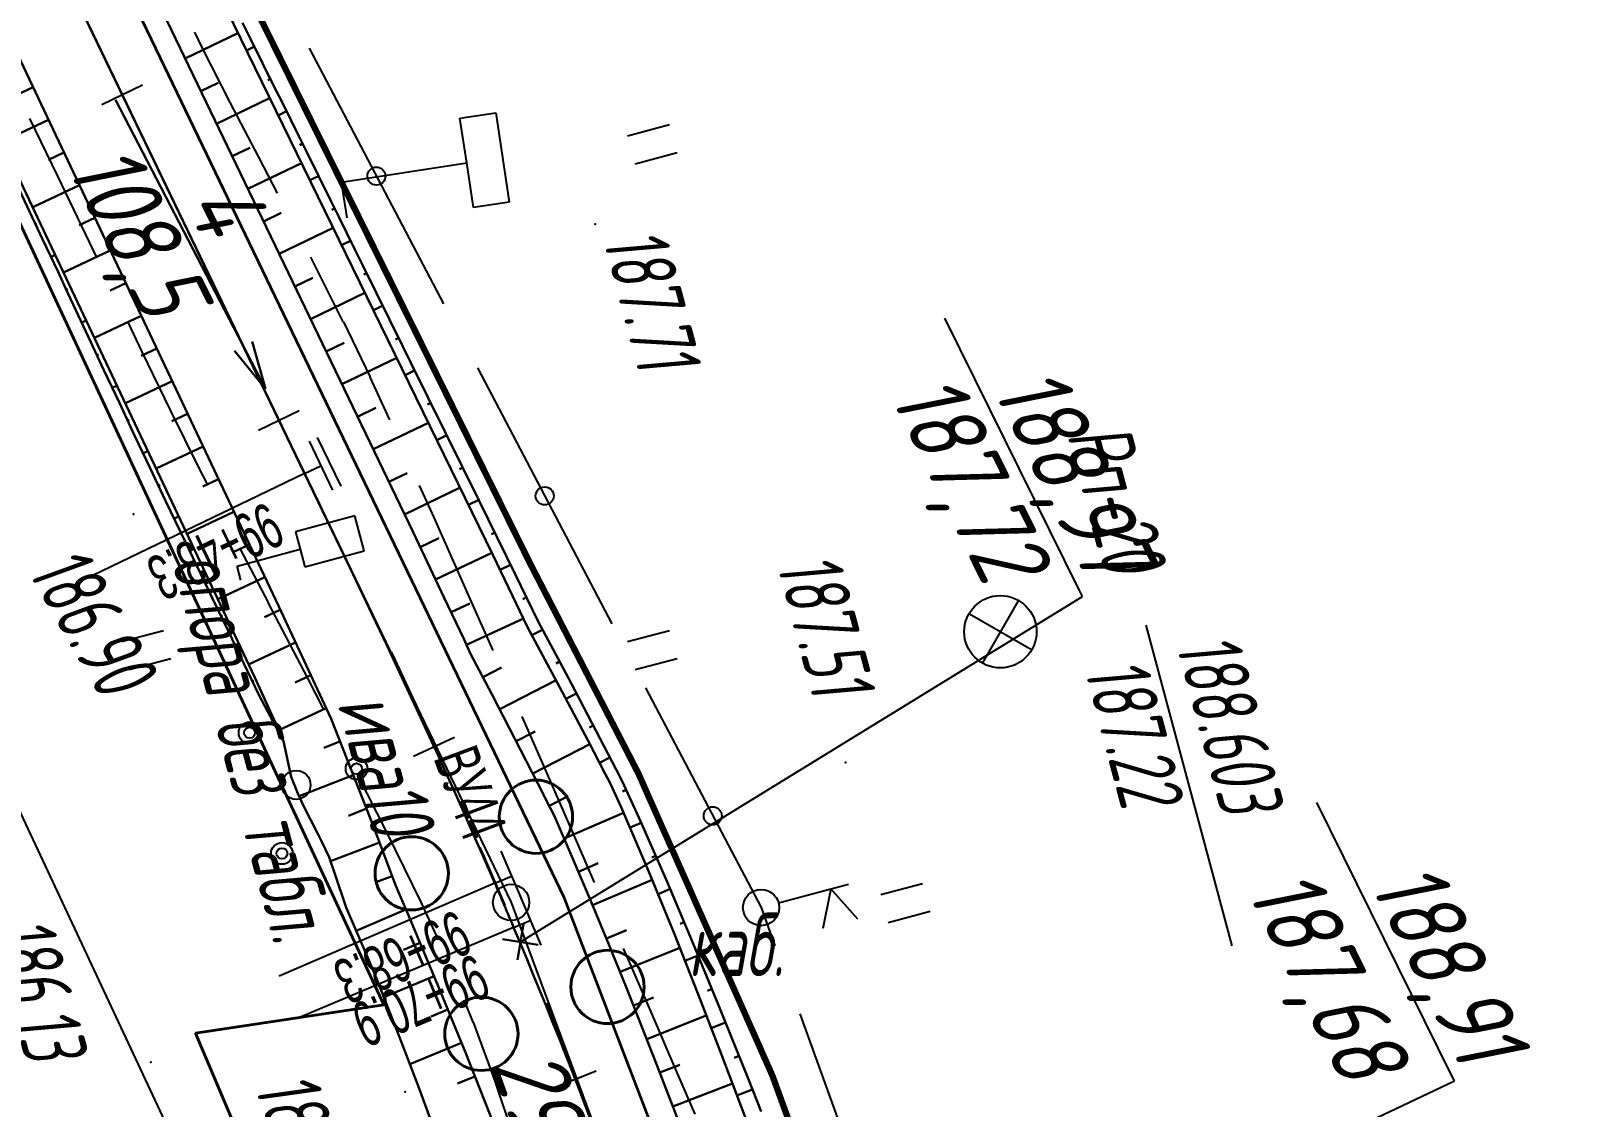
# Model space of a CAD drawing. Header units: millimetres. Extents: x -1799 to 6962, y -1020 to 4121.
# Drawn here: x 5533.3 to 5618.4, y 1498.9 to 1558.5 of the extents above; entities that cross this region are included whole.
import ezdxf
from ezdxf import colors
from ezdxf.entities.mleader import LeaderData, LeaderLine
from ezdxf.math import Vec2, Vec3

# ---------------------------------------------------------------- set-up
doc = ezdxf.new("R2010")
doc.units = ezdxf.units.MM
doc.linetypes.add('CONTI', pattern=[0])
doc.linetypes.add('STROT', pattern=[1.7, 0.5, -1.2])
for name, color, linetype, lineweight in [('10', 1, 'Continuous', 35), ('КОПИЯ_ОСЬ_13_ОТКОСЫ', 7, 'Continuous', 30), ('Огражд-перила', 1, 'ограждение2', 40), ('ОСЬ_ВЕРХ_ПОКРЫТИЯ_ГРАНИЦЫ_ПОЛОС', 7, 'Continuous', 30), ('ОСЬ_ВЕРХ_ПОКРЫТИЯ_ОСЬ', 1, 'Continuous', 30), ('Отметки', 5, 'Continuous', 30), ('Уклоны ПЧ', 5, 'Continuous', 30)]:
    doc.layers.add(name, color=color, linetype=linetype, lineweight=lineweight)
for name, color, linetype in [('_Ростелеком', 6, 'Continuous'), ('NAD_MDEFAULT', 7, 'CONTI'), ('PI_OTDEFAULT', 172, 'CONTI'), ('PI_TTDEFAULT', 5, 'CONTI'), ('PLN_O', 7, 'CONTI'), ('SIT_LDEFAULT', 7, 'CONTI'), ('USLZNDEFAULT', 7, 'CONTI'), ('ZAPSKDEFAULT', 7, 'CONTI'), ('КОПИЯ_ОСЬ_ТАНГЕНСЫ', 1, 'Continuous'), ('ОСЬ_ВЕРХ_ПОКРЫТИЯ_ОТКОСЫ', 7, 'Continuous'), ('ОСЬ_ВЕРХ_ПОКРЫТИЯ_ПИКЕТЫ', 1, 'Continuous'), ('ОСЬ_ВЕРХ_ПОКРЫТИЯ_РАЗБИВКА_КРИВ', 1, 'Continuous'), ('ОСЬ_ВЕРХ_ПОКРЫТИЯ_ТАНГЕНСЫ', 1, 'Continuous'), ('разметка', 7, 'Continuous')]:
    doc.layers.add(name, color=color, linetype=linetype)
doc.styles.add('eskd', font='spds.shx', dxfattribs={"width": 1.2, "oblique": 15})
doc.styles.get("Standard").update_dxf_attribs({"font": 'arial.ttf'})
doc.styles.add('STYLE1', font='romand.shx', dxfattribs={"width": 0.9})
doc.styles.add('ГОСТ', font='', dxfattribs={"oblique": 15, "height": 4})
doc.styles.get('ГОСТ').set_extended_font_data('GOST type A')
doc.linetypes.add('кабель_связи_проект.', pattern='A,10,-1,["/",STYLE1,S=3,R=0,X=0,Y=-1.5],-4.1', length=15.1)
doc.linetypes.add('ограждение2', pattern='A,0.25,-0.1,[132,ltypeshp.shx,S=0.1,R=0,X=-0.1,Y=0],-0.1,1', length=1.45)

# ---------------------------------------------------------------- blocks, each defined once
blk = doc.blocks.new('BL_2011')
at = {"color": 0}
for p, q in [((0, 0), (0, 2.4)), ((1.6, 0), (1.6, 2.4))]:
    blk.add_line(p, q, dxfattribs=at)
blk = doc.blocks.new('BL_4017')
at = {"color": 0}
for p, q in [((0, 1), (0, 5)), ((2, 5), (0, 4)), ((0, 4), (2, 3))]:
    blk.add_line(p, q, dxfattribs=at)
blk.add_circle((0, 0), 1, dxfattribs=at)
blk = doc.blocks.new('BL_2009')
at = {"color": 0}
for centre, radius in [((0, 3.46), 0.6), ((0, 3.46), 0.3), ((0, 0), 0.8), ((-3.46, -1.74), 0.6), ((-3.46, -1.74), 0.3), ((3.46, -1.74), 0.6), ((3.46, -1.74), 0.3)]:
    blk.add_circle(centre, radius, dxfattribs=at)
blk = doc.blocks.new('BL_7')
at = {"color": 0}
for p, q in [((-1.4, 1.4), (1.4, -1.4)), ((-1.4, -1.4), (1.4, 1.4))]:
    blk.add_line(p, q, dxfattribs=at)
blk.add_circle((0, 0), 2, dxfattribs=at)
blk = doc.blocks.new('BL_12')
at = {"color": 0}
for p, q in [((1, 7), (-1, 7)), ((-1, 7), (-1, 3.6)), ((1, 3.6), (1, 7)), ((-1, 3.6), (0, 3.6)), ((0, 0), (0, 3.6)), ((0, 3.6), (1, 3.6)), ((0.8, 0), (0, 0))]:
    blk.add_line(p, q, dxfattribs=at)
blk = doc.blocks.new('7')
at = {"layer": 'Огражд-перила', "linetype": 'Continuous'}
blk.add_circle((0, 0), 2.027904030661224, dxfattribs=at)
blk = doc.blocks.new('BL_13')
at = {"color": 0}
for p, q in [((-2.5, 7), (-2.5, 9)), ((-2.5, 9), (2.5, 9)), ((2.5, 9), (2.5, 7)), ((0, 7), (-2.5, 7)), ((0, 0), (0, 7)), ((2.5, 7), (0, 7)), ((2, 0), (0, 0))]:
    blk.add_line(p, q, dxfattribs=at)
blk = doc.blocks.new('_None')
blk = doc.blocks.new('Крест')
at = {"layer": 'Отметки'}
for points in [[(0, 1), (0, -1)], [(-1, 0), (1, 0)]]:
    blk.add_lwpolyline(points, dxfattribs=at)
blk = doc.blocks.new('Стрелка')
at = {"layer": 'Уклоны ПЧ', "ltscale": 2}
for points in [[(-0.02342005360436872, -0.04794833697465961), (-0.02342005360436872, 17.97170368749525)], [(-0.02342005360436872, -0.04794833697465961), (-0.5784949510263147, 2.621650927669716)], [(-0.02342005360436872, -0.04794833697465961), (0.5316548438175772, 2.621650927669716)]]:
    blk.add_lwpolyline(points, dxfattribs=at)

msp = doc.modelspace()

# ---------------------------------------------------------------- linework, layer by layer
at = {"layer": '10'}
for points in [[(5791.355964376251, 869.7934807356569), (5791.985964376139, 953.6034807352471), (5769.205964376344, 1029.843480735471), (5768.895964376288, 1032.773480736104), (5755.345964376475, 1076.213480735582), (5685.505964376158, 1227.893480735284), (5683.115964376493, 1232.243480735843), (5612.565964376214, 1360.393480735284), (5593.2659643764, 1384.303480735433), (5577.575964376456, 1419.603480735247), (5542.445964376102, 1502.973480735359), (5552.865964376493, 1504.53348073588), (5516.085964376232, 1583.56348073521), (5516.085964376232, 1583.56348073521), (5485.165964376307, 1652.333480735694), (5455.385964376512, 1713.543480735657), (5448.065964376214, 1728.593480735471), (5415.885964376512, 1791.103480735247), (5411.505964376158, 1799.603480735247), (5401.585964376232, 1796.883480735508), (5363.485964376139, 1869.853480735247), (5344.985964376139, 1914.953480735806)], [(5805.165964376307, 883.4134807357686), (5805.085964376232, 913.5634807352099), (5805.045964376195, 928.3434807354706), (5804.145964376288, 942.5334807358804), (5801.995964376381, 976.2034807358059), (5801.095964376475, 992.8634807359549), (5771.790660616893, 1087.984515807045), (5771.790660616893, 1087.984515807045), (5731.2659643764, 1176.633480735508), (5724.615964376493, 1174.123480735731), (5696.165964376307, 1233.163480735769), (5688.975964376363, 1246.273480736104), (5623.545964376195, 1365.603480735247), (5585.295964376195, 1451.763480735396), (5562.865964376493, 1510.433480735322), (5555.115964376493, 1526.56348073521), (5526.335964376232, 1586.473480735359)], [(5516.085964376232, 1583.56348073521), (5552.865964376493, 1504.53348073588), (5542.445964376102, 1502.973480735359), (5577.575964376456, 1419.603480735247), (5593.2659643764, 1384.303480735433), (5612.565964376214, 1360.393480735284), (5683.115964376493, 1232.243480735843), (5685.505964376158, 1227.893480735284), (5755.345964376475, 1076.213480735582), (5768.895964376288, 1032.773480736104), (5769.205964376344, 1029.843480735471), (5791.985964376139, 953.6034807352471), (5791.355964376251, 869.7934807356569)]]:
    msp.add_lwpolyline(points, dxfattribs=at)
at = {"layer": '_Ростелеком', "linetype": 'кабель_связи_проект.', "ltscale": 0.25, "const_width": 0.35}
msp.add_lwpolyline([(5674.586269444591, 1278.941700580915), (5654.913125594418, 1314.592563434889), (5633.505895438147, 1353.140762487811), (5621.896636633241, 1374.779061096174), (5608.596469842983, 1405.096537181561), (5591.61235579692, 1450.996619410266), (5588.946994907232, 1460.552066198004), (5574.359164246483, 1500.620975133416), (5566.942797393256, 1517.351842744661), (5560.940335888308, 1528.999550312211), (5544.164877997458, 1562.924496218947)], dxfattribs=at)
at = {"layer": 'NAD_MDEFAULT', "color": 0}
msp.add_line((5595.023663376409, 1525.544336734724), (5599.779463376452, 1507.79544973505), dxfattribs=at)
at = {"layer": 'PI_TTDEFAULT', "color": 5}
for p in [(5564.5617003764, 1547.749215735507, 187.709), (5539.011700376412, 1531.699212734972, 186.896), (5578.411700376435, 1517.95921473523, 187.51), (5539.981700376442, 1501.369217735169, 186.133), (5554.04170037644, 1499.729210735683, 186.575)]:
    msp.add_point(p, dxfattribs=at)
at = {"layer": 'PLN_O'}
for p, q in [((5548.731700376442, 1557.489212735009), (5556.171700376444, 1543.329216734891)), ((5558.04170037644, 1539.789216734854), (5565.481700376442, 1525.629212735606)), ((5567.341700376428, 1522.079216734891), (5573.731700376442, 1509.919213734952)), ((5573.731700376442, 1509.919213734952), (5574.501700376402, 1507.799218735111)), ((5575.871700376398, 1504.039216734854), (5581.321700376409, 1488.999215735507))]:
    msp.add_line(p, q, dxfattribs=at)
for centre in [(5552.451700376414, 1550.409211734695), (5561.761700376412, 1532.70921473523), (5571.0617003764, 1514.999215735507)]:
    msp.add_circle(centre, 0.5, dxfattribs=at)
at = {"layer": 'SIT_LDEFAULT', "color": 7}
for p, q in [((5542.821700376409, 1557.51921173503), (5542.411700376435, 1558.369217735169)), ((5544.361700376447, 1554.479210735683), (5542.821700376409, 1557.51921173503)), ((5545.941700376405, 1551.449212734972), (5544.361700376447, 1554.479210735683)), ((5533.261700376412, 1553.599213735585), (5534.8117003764, 1550.399216735189)), ((5546.981700376442, 1549.469216735487), (5545.941700376405, 1551.449212734972)), ((5534.8117003764, 1550.399216735189), (5536.361700376447, 1547.169213734952)), ((5536.361700376447, 1547.169213734952), (5536.951700376414, 1545.939217735467)), ((5549.091700376428, 1545.399216735189), (5548.821700376409, 1545.919213734952)), ((5550.621700376398, 1542.349213735585), (5549.081700376419, 1545.399216735189)), ((5538.691700376405, 1542.329216734891), (5539.481700376442, 1540.689217735467)), ((5552.121700376398, 1539.279213735287), (5550.641700376416, 1542.349213735585)), ((5539.481700376442, 1540.689217735467), (5541.051700376449, 1537.45921473523)), ((5553.201700376414, 1536.919213734952), (5552.111700376447, 1539.279213735287)), ((5541.051700376449, 1537.45921473523), (5542.631700376407, 1534.239212735009)), ((5542.631700376407, 1534.239212735009), (5543.081700376419, 1533.349213735585)), ((5555.641700376416, 1531.509217735765), (5554.841700376428, 1533.279213735287)), ((5557.721700376433, 1526.849213735585), (5555.651700376426, 1531.509217735765)), ((5544.901700376426, 1529.799218735111), (5546.461700376423, 1526.799218735111)), ((5546.451700376414, 1526.799218735111), (5548.651700376426, 1522.589211735328)), ((5558.911700376435, 1524.149216735189), (5557.721700376433, 1526.849213735585)), ((5527.981700376442, 1525.339211735328), (5550.441700376405, 1477.379212735606)), ((5548.651700376426, 1522.589211735328), (5549.511700376412, 1520.919213734952)), ((5561.841700376428, 1517.469216735487), (5560.521700376421, 1520.489212735009)), ((5563.651700376426, 1513.319214735565), (5561.841700376428, 1517.469216735487)), ((5551.351700376437, 1517.369217735169), (5553.011700376412, 1514.089211735328)), ((5553.011700376412, 1514.089211735328), (5554.931700376395, 1510.189217735467)), ((5564.521700376421, 1511.309212735307), (5563.651700376426, 1513.319214735565)), ((5554.931700376395, 1510.189217735467), (5555.751700376402, 1508.379212735606)), ((5566.411700376435, 1506.989212735009), (5566.121700376398, 1507.649216735189)), ((5567.681700376395, 1504.049218735111), (5566.411700376435, 1506.989212735009)), ((5557.321700376409, 1504.719216735487), (5557.78170037643, 1503.579216734891)), ((5568.951700376414, 1501.119217735169), (5567.681700376395, 1504.049218735111)), ((5557.801700376449, 1503.579216734891), (5558.991700376451, 1500.369217735169)), ((5570.081700376419, 1498.479210735683), (5568.951700376414, 1501.119217735169)), ((5558.981700376442, 1500.369217735169), (5560.081700376419, 1497.119217735169))]:
    msp.add_line(p, q, dxfattribs=at)
at = {"layer": 'КОПИЯ_ОСЬ_13_ОТКОСЫ'}
for points in [[(5504.824665086557, 1633.888677586255), (5554.480426805307, 1530.69116782063), (5556.207965867807, 1527.06567953938), (5557.280231492807, 1524.791509617505), (5557.664997117807, 1523.971197117505), (5558.839801805307, 1521.739263523755), (5561.388141649057, 1516.793462742505), (5562.072223680307, 1515.435064305005), (5562.299274461557, 1514.98120688313), (5563.323688524057, 1512.618169773755), (5564.329547899057, 1510.247076023755), (5565.315876024057, 1507.86792563313), (5566.283649461557, 1505.48120688313), (5567.951618211557, 1501.262212742505), (5569.914508836557, 1496.15112875813), (5570.597614305307, 1494.34302328938), (5571.615192430307, 1491.63208578938), (5575.055622117807, 1482.396001805005), (5583.866168992807, 1458.72388266438), (5586.885700242807, 1449.17749594563), (5599.454059617807, 1415.417486180005), (5600.814411180307, 1411.78735922688)], [(5516.701110665143, 1590.758492119995), (5547.053161446393, 1526.583199151245), (5549.947692696393, 1520.362984307495), (5552.122497383893, 1514.824898369995), (5552.651794258893, 1513.43940032312), (5553.175720040143, 1512.053902276245), (5553.520934883893, 1511.129585869995), (5554.293884102643, 1509.32025969812), (5556.021911446393, 1505.225777276245), (5557.375427071393, 1501.90375579187), (5559.006286446393, 1497.777535088745), (5560.938415352643, 1492.746773369995), (5561.614196602643, 1490.95844329187), (5562.623473946393, 1488.269234307495), (5566.386657540143, 1478.165230401245), (5574.869079415143, 1455.375191338745), (5578.826110665143, 1446.17768157312), (5591.397888008893, 1412.407417901245)], [(5514.225098683712, 1589.56698577517), (5531.660157277462, 1552.456817318139), (5544.461106374141, 1525.343780208764), (5545.723130299923, 1522.646453548607), (5547.307953908321, 1519.128692318139)], [(5544.169879930307, 1559.586431492505), (5557.353473680307, 1532.62378500813), (5558.891071336557, 1529.453618992505), (5559.985797899057, 1527.178716648755), (5560.813434617807, 1525.443365086255), (5561.776325242807, 1523.65454672688), (5562.734333055307, 1521.85816000813), (5563.685504930307, 1520.05298422688), (5564.159626024057, 1519.14722250813), (5565.100543992807, 1517.32837485188), (5565.216754930307, 1517.122076023755), (5565.364215867807, 1516.842779148755), (5565.501911180307, 1516.55884360188), (5565.984333055307, 1515.478521336255), (5566.439411180307, 1514.44507407063), (5567.494098680307, 1511.992193211255), (5568.900348680307, 1508.536138523755), (5570.265094774057, 1505.07935141438), (5570.934040086557, 1503.35132407063), (5571.553668992807, 1501.738775242505), (5573.234821336557, 1497.302740086255)], [(5544.169888387298, 1559.586421188352), (5557.353436360931, 1532.623835739133), (5558.89120186386, 1529.453517135617), (5559.985653768157, 1527.178767379758), (5560.813580403899, 1525.443446334836), (5561.776196370696, 1523.654597457883), (5562.734478841399, 1521.858210739133), (5563.685650716399, 1520.052882369992), (5564.159527669524, 1519.147242721555), (5565.100506673431, 1517.328425582883), (5565.216915975188, 1517.122187789914), (5565.364102254485, 1516.842829879758), (5565.501965413665, 1516.558772262571), (5565.984219441985, 1515.478419479367), (5566.439190755462, 1514.445124801633), (5567.494107137298, 1511.992243942258), (5568.900235066985, 1508.536250289914), (5570.265011678313, 1505.079280075071), (5570.933834920501, 1503.351313766477), (5571.553463826751, 1501.73879545593), (5573.234722982024, 1497.302668746946)], [(5528.459031178829, 1558.684722591576), (5529.742753102657, 1555.973174740014), (5530.584763600704, 1554.158843685326), (5531.857682301876, 1551.442107845482), (5532.280488088008, 1550.535796810326), (5532.713212087032, 1549.634307552514), (5533.548905446407, 1547.816924740014), (5533.976227834102, 1546.912749935326), (5534.840760304805, 1545.109283138451), (5535.260865285274, 1544.201690365014), (5536.533783986446, 1541.48495452517), (5537.372178151485, 1539.668853450951), (5538.232209279415, 1537.863250423607), (5539.076920583126, 1536.050201107201), (5539.939652516719, 1534.245818782982), (5540.793381764766, 1532.43710296267), (5541.873307301876, 1530.182586361107), (5542.516877248165, 1528.829742122826), (5543.38121135461, 1527.032989193139), (5544.250901296016, 1525.24325530642), (5545.970994069454, 1521.667815853295), (5546.427781178829, 1520.789336849389), (5547.307953908321, 1519.128692318139)], [(5541.863727586557, 1556.911626805005), (5544.789508836557, 1558.319341648755)], [(5545.045941243743, 1558.898219284055), (5545.49488533554, 1558.004481491086), (5546.822766194915, 1555.314204391477), (5547.269909749602, 1554.419612106321), (5548.153363118743, 1552.625239547727), (5548.60230721054, 1551.731501754758), (5549.93108833847, 1549.041651901242), (5550.377331624602, 1548.146632369992), (5551.259884725188, 1546.351802047727), (5551.708813558196, 1545.458094772336), (5553.919262776946, 1540.972987350461), (5554.360089192962, 1540.075373825071), (5558.137417684173, 1532.44192045593), (5560.136395345306, 1528.367854293821), (5561.416882405852, 1525.725520309446), (5562.616619954681, 1523.483515914914), (5563.236966024017, 1522.312403854367), (5565.930874715423, 1517.134944137571), (5566.164410482024, 1516.677027877805), (5567.055447469329, 1514.710597213742), (5568.52889717636, 1511.344935592649), (5569.963070760345, 1507.962336715696), (5571.381756673431, 1504.522944625852), (5573.020901570892, 1500.455317672727), (5573.738278279876, 1498.642329391477)], [(5545.703671346282, 1557.581477340696), (5545.257809529876, 1557.361415084836)], [(5546.588879476165, 1555.788050827024), (5546.440274129485, 1555.714686569211)], [(5533.455993477643, 1555.332710869995), (5532.599059883893, 1554.927437432495)], [(5542.730915086557, 1555.109380711255), (5543.706012742807, 1555.578618992505)], [(5543.598102586557, 1553.307134617505), (5546.546344774057, 1554.72583578938)], [(5534.310973946393, 1553.524605401245), (5531.731872383893, 1552.304878838745)], [(5547.478161702727, 1553.996638473508), (5547.014630208587, 1553.768428024289)], [(5531.660095040143, 1552.456734307495), (5544.460876290143, 1525.34369719812), (5545.723083321393, 1522.64643157312), (5546.970641915143, 1519.952339776245), (5547.308044258893, 1519.128609307495), (5547.742614571393, 1517.156441338745), (5548.110778633893, 1516.24262297937), (5548.429626290143, 1515.524117119995), (5549.192809883893, 1514.038277276245), (5549.415466133893, 1513.60102141687), (5549.844177071393, 1512.719429619995), (5550.161071602643, 1511.78900969812), (5550.784606758893, 1509.92914641687), (5551.917419258893, 1507.27143157312), (5552.246520821393, 1506.494820244995), (5552.572692696393, 1505.71723235437), (5553.862731758893, 1502.410835869995), (5554.810973946393, 1499.91400969812), (5555.434997383893, 1498.241890557495)], [(5535.165954415143, 1551.71674407312), (5534.306579415143, 1551.31000579187)], [(5544.465290086557, 1551.504888523755), (5545.448200242807, 1551.97778891438)], [(5548.364956746673, 1552.204005416867), (5548.211056600188, 1552.126704391477)], [(5545.332477586557, 1549.702642430005), (5548.303668992807, 1551.132329930005)], [(5536.021423165143, 1549.90863860437), (5533.439880196393, 1548.687691338745)], [(5549.253918538665, 1550.412440475461), (5548.771969686126, 1550.174372848508)], [(5536.876403633893, 1548.100777276245), (5536.015563790143, 1547.69379485437)], [(5546.199665086557, 1547.900396336255), (5547.189899461557, 1548.376958836255)], [(5550.141278157806, 1548.620082077024), (5549.980923543548, 1548.540126022336)], [(5533.588059499141, 1547.734038997826), (5533.664536549923, 1547.770171810326)], [(5547.066852586557, 1546.09839438313), (5550.060504930307, 1547.53882407063)], [(5551.026409993743, 1546.826594528196), (5550.52857674179, 1546.581813034055)], [(5534.448090627071, 1545.928435970482), (5534.688096120235, 1546.043487240014)], [(5537.731384102643, 1546.292671807495), (5535.147399727643, 1545.070503838745)], [(5547.934040086557, 1544.29614828938), (5548.932086961557, 1544.77612875813)], [(5551.91692818222, 1545.035823043821), (5551.75106514511, 1544.954066452024)], [(5535.299683644649, 1544.118804622826), (5535.380021169063, 1544.156463314232)], [(5538.586364571393, 1544.48481047937), (5537.725036446393, 1544.077339776245)], [(5548.801227586557, 1542.49390219563), (5551.817829149057, 1543.945318211255)], [(5552.801068196868, 1543.241847213742), (5552.285839925384, 1542.987940963742)], [(5536.148255421993, 1542.307769466576), (5536.396851613399, 1542.424285579857)], [(5539.441345040143, 1542.67670501062), (5536.855407540143, 1541.45356047937)], [(5553.685208211517, 1541.447901901242), (5553.513470540618, 1541.363246139524)], [(5536.991211964962, 1540.494109798607), (5537.074296071407, 1540.532439876732)], [(5540.296813790143, 1540.868843682495), (5539.434509102643, 1540.46088469812)], [(5549.668415086557, 1540.69165610188), (5550.673786180307, 1541.17554282063)], [(5550.535602586557, 1538.88941000813), (5553.574665086557, 1540.35181235188)], [(5554.568768392181, 1539.653651412961), (5554.043286214446, 1539.393641647336)], [(5537.841355397579, 1538.683807064232), (5538.103806569454, 1538.808807064232)], [(5541.151794258893, 1539.060738213745), (5538.562927071393, 1537.83637297937)], [(5555.455792317962, 1537.861109909055), (5555.280636678313, 1537.77443998718)], [(5542.006774727643, 1537.252632744995), (5541.143981758893, 1536.84467376062)], [(5551.402790086557, 1537.08716391438), (5552.415973680307, 1537.574712742505)], [(5538.692994191524, 1536.874236751732), (5538.780823781368, 1536.91513030642)], [(5552.269977586557, 1535.28491782063), (5555.331989305307, 1536.758306492505)], [(5542.861755196393, 1535.44477141687), (5540.270934883893, 1534.21918547937)], [(5556.342800984954, 1536.068568405149), (5555.800351033782, 1535.800135787961)], [(5539.547501637813, 1535.06600921267), (5539.811356618282, 1535.192168880639)], [(5543.717223946393, 1533.63666594812), (5542.853454415143, 1533.228218682495)], [(5553.137165086557, 1533.48267172688), (5554.157672899057, 1533.97388266438)], [(5557.229824910735, 1534.276026901242), (5557.049008260345, 1534.18654936218)], [(5540.40530498254, 1533.259307552514), (5540.493470265743, 1533.300933529076)], [(5554.004352586557, 1531.68042563313), (5557.088825242807, 1533.16480063313)], [(5558.116848836517, 1532.483485397336), (5557.556103597259, 1532.206019577024)], [(5541.264618947383, 1531.453338314232), (5541.519043996212, 1531.575164486107)], [(5544.572204415143, 1531.828804619995), (5541.978454415143, 1530.602242119995)], [(5554.868610399057, 1529.87671469563), (5555.898395555307, 1530.367681492505)], [(5558.997967610931, 1530.688044723508), (5558.810742269134, 1530.596186813352)], [(5542.127183034298, 1529.648894954857), (5542.21209819543, 1529.689300228295)], [(5545.427184883893, 1530.020699151245), (5544.562438790143, 1529.612007744995)], [(5555.728473680307, 1528.071294773755), (5558.842243211557, 1529.554693211255)], [(5559.878964315032, 1528.892543014524), (5559.298199544524, 1528.607600387571)], [(5542.990647389766, 1527.844878841576), (5543.226639821407, 1527.958404232201)], [(5546.282165352643, 1528.21283782312), (5543.686462227643, 1526.985054619995)], [(5560.753720174407, 1527.093989547727), (5560.559674153899, 1526.999964889524)], [(5543.861558034298, 1526.044463802514), (5543.940079762813, 1526.08261077517)], [(5547.136169258893, 1526.40424407312), (5546.268493477643, 1526.00043547937)], [(5556.585895555307, 1526.264165867505), (5557.625446336557, 1526.75464438313)], [(5557.437946336557, 1524.455083836255), (5560.582477586557, 1525.92798422688)], [(5561.643032918548, 1525.302912887571), (5561.057736287688, 1524.989710983274)], [(5544.731766774532, 1524.24374358767), (5544.930955006954, 1524.339568782982)], [(5547.979919258893, 1524.591011651245), (5545.379333321393, 1523.38080657312)], [(5562.586636434173, 1523.539515670774), (5562.39153755722, 1523.435115036008)], [(5548.823669258893, 1522.77777922937), (5547.956970040143, 1522.37445891687)], [(5558.347614305307, 1522.674322117505), (5559.371540086557, 1523.213384617505)], [(5545.598832204219, 1522.441436458764), (5545.66522319543, 1522.473357845482)], [(5559.271930711557, 1520.90064047688), (5562.388629930307, 1522.506353367505)], [(5563.519085774993, 1521.770198043821), (5562.939694295501, 1521.468714889524)], [(5549.667907540143, 1520.964546807495), (5547.054138008893, 1519.748238213745)], [(5546.498673512813, 1520.655608822045), (5546.596650197383, 1520.707549740014)], [(5564.442227254485, 1519.995997604367), (5564.249096761321, 1519.895503219602)], [(5560.187946336557, 1519.12280844563), (5561.227008836557, 1519.65796469563)], [(5550.435973946393, 1519.118843682495), (5549.541930977643, 1518.767769463745)], [(5561.103961961557, 1517.34497641438), (5564.252887742807, 1518.96704672688)], [(5565.365368733977, 1518.221766647336), (5564.792523274993, 1517.923731979367)], [(5551.167419258893, 1517.25727141687), (5548.181091133893, 1516.08441985437)], [(5562.008747117807, 1515.56128500813), (5563.063434617807, 1516.092290867505)], [(5566.27206123886, 1516.43947904968), (5566.076001058196, 1516.350642379758)], [(5551.898376290143, 1515.395699151245), (5550.902770821393, 1515.00483001062)], [(5562.838825242807, 1513.74243735188), (5566.122028367807, 1515.165044773755)], [(5567.096844564056, 1514.617457565305), (5566.482479940032, 1514.344447311399)], [(5552.617614571393, 1513.529488213745), (5549.919372383893, 1512.49848235437)], [(5563.628376024057, 1511.904790867505), (5564.726032274057, 1512.37232016438)], [(5567.903195272063, 1512.787196334836), (5567.697827230071, 1512.697505172727)], [(5553.323669258893, 1511.658394463745), (5552.421813790143, 1511.32172454187)], [(5564.406696336557, 1510.062505711255), (5567.715778367807, 1511.44800375813)], [(5568.697918782806, 1510.951899703977), (5568.033444295501, 1510.666651901242)], [(5554.084899727643, 1509.809273369995), (5551.336364571393, 1508.63520110437)], [(5569.481015096282, 1509.111567672727), (5569.258923421477, 1509.017909225461)], [(5565.173297899057, 1508.21509360188), (5566.279254930307, 1508.67017172688)], [(5554.864684883893, 1507.96772063562), (5553.946716133893, 1507.580269463745)], [(5565.928668992807, 1506.363286961255), (5569.230915086557, 1507.698247898755)], [(5570.250561605071, 1507.265376266477), (5569.520794759368, 1506.96438139343)], [(5555.642516915143, 1506.12494719812), (5552.870055977643, 1504.95502532312)], [(5566.669391649057, 1504.50513266438), (5567.773883836557, 1504.94165610188)], [(5571.013180623626, 1505.416499313352), (5570.769925008392, 1505.316157516477)], [(5556.408141915143, 1504.277535088745), (5555.479430977643, 1503.899117119995)], [(5567.404743211557, 1502.64526938313), (5570.702594774057, 1503.948736180005)], [(5571.768017659759, 1503.564418014524), (5570.974774251556, 1503.244776901242)], [(5557.162536446393, 1502.42524016687), (5554.300231758893, 1501.258980401245)], [(5572.515545735931, 1501.709376510617), (5572.251141439056, 1501.602839645383)], [(5557.903259102643, 1500.567574151245), (5556.945251290143, 1500.188667901245)], [(5568.135211961557, 1500.78345297688), (5569.238727586557, 1501.20728110188)], [(5568.852497117807, 1498.91626547688), (5572.146930711557, 1500.181646336255)], [(5573.259289632415, 1499.852809127805), (5572.400448690032, 1499.512995895383)]]:
    msp.add_lwpolyline(points, dxfattribs=at)
at = {"layer": 'КОПИЯ_ОСЬ_ТАНГЕНСЫ'}
for p, q in [((5491.001700375849, 1653.389214735863), (5559.901700375844, 1510.209214736161)), ((5559.901700375844, 1510.209214736161), (5609.601700375855, 1376.6792147359))]:
    msp.add_line(p, q, dxfattribs=at)
msp.add_circle((5559.901700375844, 1510.209214736161), 1, dxfattribs=at)
at = {"layer": 'ОСЬ_ВЕРХ_ПОКРЫТИЯ_ГРАНИЦЫ_ПОЛОС'}
for points in [[(5504.824665086557, 1633.888677586255), (5554.480426805307, 1530.69116782063), (5556.207965867807, 1527.06567953938), (5557.280231492807, 1524.791509617505), (5557.664997117807, 1523.971197117505), (5558.839801805307, 1521.739263523755), (5561.388141649057, 1516.793462742505), (5562.072223680307, 1515.435064305005), (5562.299274461557, 1514.98120688313), (5563.323688524057, 1512.618169773755), (5564.329547899057, 1510.247076023755), (5565.315876024057, 1507.86792563313), (5566.283649461557, 1505.48120688313), (5567.951618211557, 1501.262212742505), (5569.914508836557, 1496.15112875813), (5570.597614305307, 1494.34302328938), (5571.615192430307, 1491.63208578938), (5575.055622117807, 1482.396001805005), (5583.866168992807, 1458.72388266438), (5586.885700242807, 1449.17749594563), (5599.454059617807, 1415.417486180005), (5600.814411180307, 1411.78735922688)], [(5516.701110665143, 1590.758492119995), (5547.053161446393, 1526.583199151245), (5549.947692696393, 1520.362984307495), (5552.122497383893, 1514.824898369995), (5552.651794258893, 1513.43940032312), (5553.175720040143, 1512.053902276245), (5553.520934883893, 1511.129585869995), (5554.293884102643, 1509.32025969812), (5556.021911446393, 1505.225777276245), (5557.375427071393, 1501.90375579187), (5559.006286446393, 1497.777535088745), (5560.938415352643, 1492.746773369995), (5561.614196602643, 1490.95844329187), (5562.623473946393, 1488.269234307495), (5566.386657540143, 1478.165230401245), (5574.869079415143, 1455.375191338745), (5578.826110665143, 1446.17768157312), (5591.397888008893, 1412.407417901245)]]:
    msp.add_lwpolyline(points, dxfattribs=at)
at = {"layer": 'ОСЬ_ВЕРХ_ПОКРЫТИЯ_ОСЬ'}
msp.add_lwpolyline([(5496.288224881087, 1642.403371794534), (5548.479466498227, 1533.945578257007), (5548.479466498227, 1533.945578257007), (5550.977267137097, 1528.745097409387), (5552.218950328979, 1526.141403220047), (5553.042100024768, 1524.403402197559), (5553.860533094246, 1522.663175353234), (5554.673384212345, 1520.920334500645), (5555.479784246572, 1519.174499733758), (5555.880292331314, 1518.300343493384), (5556.278859726744, 1517.425300727052), (5556.675376488167, 1516.549326854211), (5557.069732337763, 1515.672378061724), (5557.461816650359, 1514.794411341113), (5557.851518439633, 1513.915384529543), (5558.238726344842, 1513.035256353592), (5558.623328618045, 1512.153986474884), (5559.005213111823, 1511.271535520827), (5559.005213111823, 1511.271535520827, -0.002214277268), (5560.045838709144, 1508.82666672339), (5560.045838709144, 1508.82666672339), (5560.417087807271, 1507.939688958612), (5560.785601622289, 1507.051571241033), (5561.151486272351, 1506.162367108663), (5561.514848300003, 1505.272129130934), (5561.875794651025, 1504.380908954342), (5562.234432651758, 1503.48875733876), (5562.590869988935, 1502.595724195627), (5562.945214688525, 1501.70185863172), (5563.297575095881, 1500.807208980818), (5563.64805985633, 1499.911822849338), (5564.343838401526, 1498.119028144901)], format="xyb", dxfattribs=at)
at = {"layer": 'ОСЬ_ВЕРХ_ПОКРЫТИЯ_ОТКОСЫ'}
msp.add_lwpolyline([(5515.644302144889, 1592.954627123115), (5516.701110665143, 1590.758492119995), (5547.053161446393, 1526.583199151245), (5549.947692696393, 1520.362984307495), (5552.122497383893, 1514.824898369995), (5552.651794258893, 1513.43940032312), (5553.175720040143, 1512.053902276245), (5553.520934883893, 1511.129585869995), (5554.293884102643, 1509.32025969812), (5556.021911446393, 1505.225777276245), (5557.375427071393, 1501.90375579187), (5559.006286446393, 1497.777535088745), (5560.938415352643, 1492.746773369995), (5561.614196602643, 1490.95844329187), (5562.623473946393, 1488.269234307495), (5564.239732859549, 1483.929640991067)], dxfattribs=at)
at = {"layer": 'ОСЬ_ВЕРХ_ПОКРЫТИЯ_ПИКЕТЫ'}
for p, q in [((5537.261236114291, 1554.375289108058), (5539.513977115226, 1555.459336146166)), ((5545.933612422212, 1536.353361101274), (5548.18635342402, 1537.437408135657)), ((5554.502119508639, 1518.307967578446), (5556.77468666831, 1519.349811377389)), ((5562.28529096905, 1499.964642702987), (5564.613173804488, 1500.876213601244))]:
    msp.add_line(p, q, dxfattribs=at)
at = {"layer": 'ОСЬ_ВЕРХ_ПОКРЫТИЯ_РАЗБИВКА_КРИВ'}
for p, q in [((5548.73013467523, 1535.730841673364), (5550.030991121961, 1533.027552471881)), ((5549.180682875429, 1535.947651081172), (5550.481539322218, 1533.244361879689)), ((5548.479466498227, 1533.945578257007), (5536.765213293265, 1528.308533655864)), ((5548.479466498227, 1533.945578257007), (5549.380562898654, 1534.379197073554)), ((5559.330028180071, 1513.044807967183), (5560.517151113521, 1510.289678361652)), ((5559.005213111823, 1511.271535520827), (5559.923589646825, 1511.667243164417)), ((5559.005213111823, 1511.271535520827), (5547.066318156323, 1506.127336142038)), ((5560.38634687308, 1510.596992737067), (5561.549021119145, 1507.831456875813)), ((5560.045838709144, 1508.82666672339), (5560.967683996083, 1509.214224805509)), ((5560.045838709144, 1508.82666672339), (5548.061849978936, 1503.788411656779))]:
    msp.add_line(p, q, dxfattribs=at)
at = {"layer": 'ОСЬ_ВЕРХ_ПОКРЫТИЯ_ТАНГЕНСЫ'}
for p, q in [((5491.001700375849, 1653.389214735863), (5559.901700375844, 1510.209214736161)), ((5559.901700375844, 1510.209214736161), (5609.601700375855, 1376.6792147359))]:
    msp.add_line(p, q, dxfattribs=at)
msp.add_circle((5559.901700375844, 1510.209214736161), 1, dxfattribs=at)
at = {"layer": 'разметка', "linetype": 'STROT', "lineweight": 30, "ltscale": 7}
msp.add_lwpolyline([(5312.419951080936, 2282.389592047234), (5316.248330236014, 2195.847462246579, 0.002559796335909504), (5318.528587321935, 2149.658473065508, 0.01482581485104546), (5323.043230571444, 2096.101309080062, 0.01026846316929855), (5326.556794219776, 2070.09333256298, 0.00912404488225515), (5335.38206139234, 2019.609944396106, 0.03020844163849281), (5352.494181355907, 1943.306114179467, 0.03104518826050361), (5370.983017266097, 1896.350219193299, 0.007877118138080627), (5388.832378658301, 1859.398221180228), (5485.717003133594, 1664.045008556371, -0.002973544320314526), (5496.159285259006, 1642.671319183347), (5549.563985624476, 1531.691856217955, -0.03039803624120341), (5568.217826139773, 1487.866110648413), (5596.285781411405, 1412.455364825589, 0.04634382968334985), (5628.252163394916, 1343.371454953601), (5666.656332017164, 1274.78566042186, -0.01136105926665252), (5709.242686284482, 1194.504991888453), (5740.219959055665, 1132.759812451352, -0.02222531508865343), (5757.306641797602, 1095.997857649264, -0.02209981590129591), (5770.196559998245, 1057.726974188735, -0.002394669231374273), (5778.875652900324, 1028.934648886708, -0.03632339240756253), (5794.376136395158, 962.0931287393096, -0.03836498102736813), (5797.847112697151, 870.9789609931531)], format="xyb", dxfattribs=at)

# ---------------------------------------------------------------- block references
at = {"layer": '_Ростелеком', "rotation": 278.6569722782696}
msp.add_blockref('BL_13', (5550.530111086651, 1550.081161166926), dxfattribs=at)
at = {"layer": 'USLZNDEFAULT', "color": 7, "rotation": 285}
for name, p in [('BL_12', (5544.751700376402, 1528.819214735565)), ('BL_7', (5586.971700376433, 1525.189217735467)), ('BL_2009', (5548.011700376412, 1516.70921473523)), ('BL_4017', (5573.731700376442, 1509.919213734952))]:
    msp.add_blockref(name, p, dxfattribs=at)
at = {"layer": 'ZAPSKDEFAULT', "color": 7, "rotation": 285}
for p in [(5566.351700376437, 1552.639214735863), (5538.351700376437, 1524.639214735863), (5566.351700376437, 1524.639214735863), (5580.351700376437, 1510.639214735863)]:
    msp.add_blockref('BL_2011', p, dxfattribs=at)
at = {"layer": 'Огражд-перила', "linetype": 'Continuous', "rotation": 277.515868781092}
for p in [(5561.278952312316, 1514.947385331069), (5554.406081692267, 1511.817262012896), (5565.236053442097, 1505.527269848076), (5558.258771836388, 1502.930318632548)]:
    msp.add_blockref('7', p, dxfattribs=at)
at = {"layer": 'Отметки', "rotation": 260.7861031979047}
msp.add_blockref('Крест', (5560.422154056558, 1508.021039478866), dxfattribs=at)
at = {"layer": 'Уклоны ПЧ'}
for p, rotation in [((5546.319299345903, 1538.680111068686), 27.41268714368009), ((5568.2554618831, 1487.827684558381), 20.79401895832023)]:
    msp.add_blockref('Стрелка', p, dxfattribs=dict(at, rotation=rotation))

# ---------------------------------------------------------------- texts
at = {"layer": 'NAD_MDEFAULT', "color": 7, "style": 'eskd', "oblique": 10, "width": 0.8}
for s, p in [(' Рп-20', (5590.268381376411, 1537.504573734862)), ('опора без табл.', (5541.10877537641, 1529.029010735837)), (' 188.603', (5596.291441376388, 1525.884036735085)), (' 187.22', (5591.22033037642, 1524.525236734574)), ('ива10', (5550.275803376406, 1521.220998735552))]:
    msp.add_text(s, height=3.5, rotation=285, dxfattribs=at).set_placement(p)
msp.add_text('каб.', height=3.5, dxfattribs=at).set_placement((5569.721700376433, 1506.129212735606))
at = {"layer": 'PI_OTDEFAULT', "color": 172, "style": 'eskd', "oblique": 10, "width": 0.8}
for s, rotation, p in [('187.71', 285, (5564.957823376413, 1546.926904734609)), ('186.90', 300.0000000000001, (5533.101700376437, 1528.559212735307)), ('187.51', 285, (5574.576937376414, 1528.952188735281)), ('186.13', 285, (5531.05369037641, 1508.773219734815)), ('186.78', 288, (5545.681700376395, 1500.059212735307))]:
    msp.add_text(s, height=3.5, rotation=rotation, dxfattribs=at).set_placement(p)
at = {"layer": 'КОПИЯ_ОСЬ_ТАНГЕНСЫ', "width": 0.6}
msp.add_text('ВУ44', height=2.5, rotation=290.415317044806, dxfattribs=at).set_placement((5555.590811001524, 1518.207885424991))
at = {"layer": 'ОСЬ_ВЕРХ_ПОКРЫТИЯ_РАЗБИВКА_КРИВ', "width": 0.6}
for s, rotation, p in [('99+43.3', 205.697439486998, (5546.4435349051, 1532.410983017099)), ('99+68.3', 203.310115343922, (5556.90712559649, 1509.823078141932)), ('99+70.9', 202.80264121742, (5557.935004532783, 1507.396848875483))]:
    msp.add_text(s, height=2.5, rotation=rotation, dxfattribs=at).set_placement(p)
at = {"layer": 'ОСЬ_ВЕРХ_ПОКРЫТИЯ_ТАНГЕНСЫ', "width": 0.6}
msp.add_text('ВУ44', height=2.5, rotation=290.415317044806, dxfattribs=at).set_placement((5555.590811001524, 1518.207885424991))
at = {"layer": 'Отметки', "color": 0, "style": 'ГОСТ', "oblique": 15}
for s, p in [('187,72', (5580.811898055728, 1538.277446794708, 126.574)), ('187,68', (5600.545810135818, 1510.899098806468, 126.574))]:
    msp.add_text(s, height=4, rotation=296.285991, dxfattribs=at).set_placement(p)
at = {"layer": 'Уклоны ПЧ', "style": 'ГОСТ', "oblique": 15}
for s, rotation, p in [('108,5', 296.393027, (5535.278027921167, 1550.959562274081)), ('4', 296.393027, (5541.789287839472, 1548.939954594162)), ('29,3', 289.7743588143941, (5558.703117066712, 1501.297922309873))]:
    msp.add_text(s, height=4, rotation=rotation, dxfattribs=at).set_placement(p)

# ---------------------------------------------------------------- leaders
at = {"layer": 'Отметки', "ltscale": 0.2}
ml = msp.add_multileader_mtext('Standard', dxfattribs=at)
ml.set_content('188,97', color=256, style='ГОСТ')
ml.set_leader_properties()
ml.set_arrow_properties(name='NONE')
ml.build(insert=Vec2(0, 0))
ml.multileader.update_dxf_attribs({"text_left_attachment_type": 6, "text_right_attachment_type": 6, "dogleg_length": 0.36, "arrow_head_size": 2})
ctx = ml.context
ctx.base_point, ctx.arrow_head_size, ctx.landing_gap_size, ctx.plane_origin, ctx.plane_x_axis, ctx.plane_y_axis = Vec3(5582.825517683499, 1544.728036193535), 2, 0, Vec3(5531.246780025403, 1491.083070356784), Vec3(0.4428519838040729, -0.8965947358984422), Vec3(0.8965947358984422, 0.4428519838040729)
ctx.left_attachment, ctx.right_attachment, ctx.text_align_type = 6, 6, 2
notes = []
notes.append((ctx, [(1, (1, 1, 0), (5591.510629294071, 1527.144225720701), (-0.4428519838040729, 0.8965947358984422), 0.3600000000000005, [(0, [(5560.42215405647, 1508.021039478866)], 0, [])])]))
ctx.mtext.insert, ctx.mtext.text_direction, ctx.mtext.rotation, ctx.mtext.alignment, ctx.mtext.line_spacing_style, ctx.mtext.flow_direction = Vec3(5595.475538365028, 1529.504118951422), Vec3(0.4428519838040729, -0.8965947358984422), 5.171166070484287, 3, 2, 5
ml = msp.add_multileader_mtext('Standard', dxfattribs=at)
ml.set_content('188,91', color=256, style='ГОСТ')
ml.set_leader_properties()
ml.set_arrow_properties(name='NONE')
ml.build(insert=Vec2(0, 0))
ml.multileader.update_dxf_attribs({"text_left_attachment_type": 6, "text_right_attachment_type": 6, "dogleg_length": 0.36, "arrow_head_size": 2})
ctx = ml.context
ctx.base_point, ctx.arrow_head_size, ctx.landing_gap_size, ctx.plane_origin, ctx.plane_x_axis, ctx.plane_y_axis = Vec3(5604.16673766406, 1516.369508706212), 2, 0, Vec3(5541.68823985151, 1463.914611943451), Vec3(0.4428519838040729, -0.8965947358984422), Vec3(0.8965947358984422, 0.4428519838040729)
ctx.left_attachment, ctx.right_attachment, ctx.text_align_type = 6, 6, 2
notes.append((ctx, [(1, (1, 1, 0), (5612.092674445254, 1500.322717780632), (-0.4428519838040729, 0.8965947358984422), 0.3600000000000005, [(0, [(5570.863613882577, 1480.852581065533)], 0, [])])]))
ctx.mtext.insert, ctx.mtext.text_direction, ctx.mtext.rotation, ctx.mtext.alignment, ctx.mtext.line_spacing_style, ctx.mtext.flow_direction = Vec3(5616.057583516211, 1502.682611011353), Vec3(0.4428519838040729, -0.8965947358984422), 5.171166070484287, 3, 2, 5
for ctx, leaders in notes:
    for number, flags, end, landing, length, lines in leaders:
        leader = LeaderData()
        leader.index, (leader.has_last_leader_line, leader.has_dogleg_vector, leader.attachment_direction) = number, flags
        leader.last_leader_point, leader.dogleg_vector, leader.dogleg_length = Vec3(end), Vec3(landing), length
        for number, points, colour, breaks in lines:
            line = LeaderLine()
            line.index, line.vertices, line.color, line.breaks = number, Vec3.list(points), colors.encode_raw_color(colour), breaks
            leader.lines.append(line)
        ctx.leaders.append(leader)

doc.saveas('drawing.dxf')
